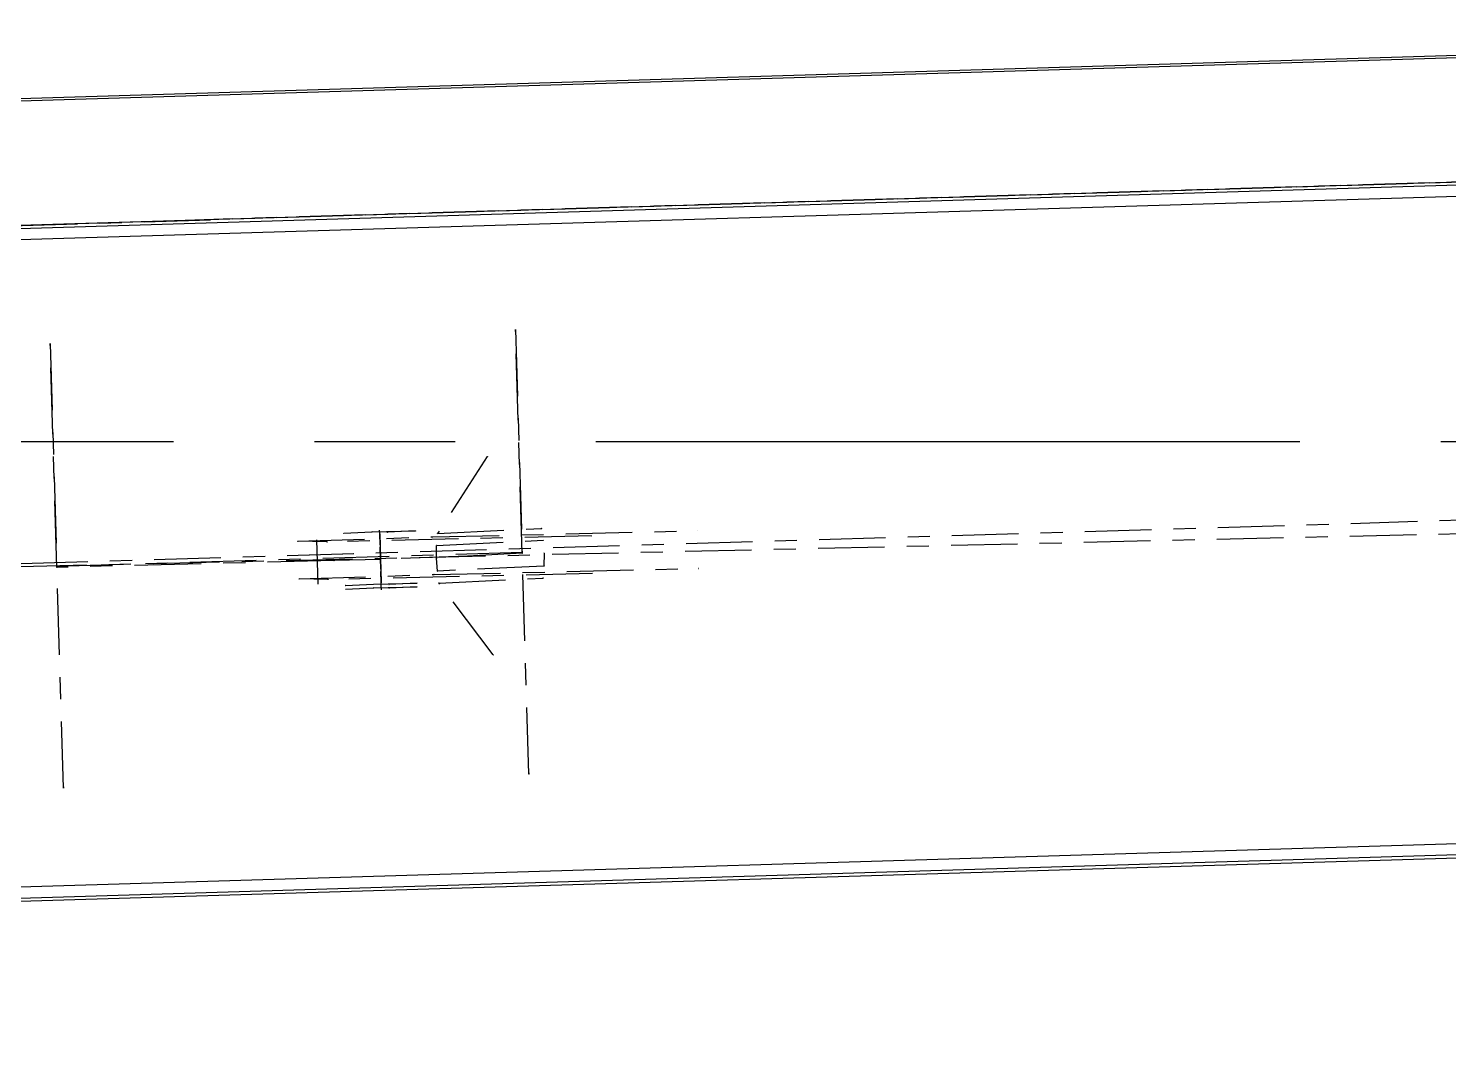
# Model space of a CAD drawing. Header units: millimetres. Extents: x 2368 to 8313, y 7493 to 11698.
# Drawn here: x 5071 to 5135, y 11444.1 to 11490.2 of the extents above; entities that cross this region are included whole.
import ezdxf

# ---------------------------------------------------------------- set-up
doc = ezdxf.new("R2010")
doc.units = ezdxf.units.MM
for name, pattern in [('CENTER', [50.8, 31.75, -6.35, 6.35, -6.35]), ('XKITLINE00', [0]), ('XKITLINE02', [4, 2, -2]), ('XKITLINE03', [6, 3, -1, 1, -1])]:
    doc.linetypes.add(name, pattern=pattern)

msp = doc.modelspace()

# ---------------------------------------------------------------- linework, layer by layer
at = {"color": 8, "linetype": 'XKITLINE00'}
for p, q in [((5175.9562, 11490.151), (4842.1084, 11480.0713)), ((5175.9593, 11490.051), (4842.1114, 11479.9714)), ((5176.1283, 11484.4536), (4842.2804, 11474.3739)), ((5176.1327, 11484.3051), (4842.2849, 11474.2255)), ((5176.148, 11483.8005), (4842.3001, 11473.7209)), ((5177.0284, 11454.6405), (4843.1805, 11444.5608)), ((5177.0436, 11454.1359), (4843.1958, 11444.0562)), ((5177.0481, 11453.9875), (4904.6569, 11445.7633))]:
    msp.add_line(p, q, dxfattribs=at)
at = {"color": 8, "linetype": 'XKITLINE03'}
for p, q in [((4842.2803, 11474.3739), (5176.1282, 11484.4536)), ((5176.1283, 11484.4536), (4842.2804, 11474.3739)), ((5092.9317, 11476.5218), (5092.9304, 11476.5673)), ((5092.9304, 11476.5673), (5093.2334, 11466.53)), ((5093.2348, 11466.4845), (5092.9317, 11476.5218)), ((5071.9413, 11475.888), (5071.9399, 11475.9335)), ((5071.9399, 11475.9335), (5072.243, 11465.8962)), ((5072.2444, 11465.8507), (5071.9413, 11475.888)), ((5091.658, 11470.8393), (5089.4127, 11467.3788)), ((4842.7402, 11459.1409), (5176.5881, 11469.2205)), ((4842.7403, 11459.1409), (5176.5882, 11469.2205)), ((5052.5881, 11465.4767), (5216.5882, 11469.2205)), ((5083.1184, 11467.0238), (5089.1989, 11467.2222)), ((5096.3509, 11467.2662), (5084.4273, 11466.994)), ((5085.1863, 11467.3852), (5086.4551, 11467.4459)), ((5086.4551, 11467.4459), (5088.4199, 11467.4907)), ((5086.8055, 11467.358), (5086.8719, 11465.1591)), ((5088.4199, 11467.4907), (5087.1511, 11467.43)), ((5089.1989, 11467.2222), (5101.1225, 11467.4944)), ((5089.3722, 11466.8364), (5094.1786, 11467.0663)), ((5089.4127, 11467.3788), (5094.1054, 11467.6033)), ((5072.243, 11465.8965), (5093.2334, 11466.5302)), ((5084.4273, 11466.994), (5083.1184, 11467.0238)), ((5089.3691, 11466.2557), (5089.3722, 11466.8364)), ((5093.2348, 11466.4847), (5090.7632, 11466.3544)), ((5093.2334, 11466.5302), (5093.2348, 11466.4847)), ((5093.5353, 11456.5322), (5093.2348, 11466.4845)), ((5094.2166, 11466.4876), (5094.2136, 11465.9069)), ((5084.7464, 11466.1513), (5072.2444, 11465.8509)), ((5072.5448, 11455.8984), (5072.2444, 11465.8507)), ((5086.8402, 11466.2085), (5084.7464, 11466.1513)), ((5090.7632, 11466.3544), (5086.8402, 11466.2085)), ((5089.2502, 11465.5231), (5101.1738, 11465.7953)), ((5089.4073, 11465.677), (5089.3691, 11466.2557)), ((5094.2136, 11465.9069), (5089.4073, 11465.677)), ((5083.1697, 11465.3246), (5089.2502, 11465.5231)), ((5084.4786, 11465.2949), (5083.1697, 11465.3246)), ((5096.4022, 11465.5671), (5084.4786, 11465.2949)), ((5086.5263, 11465.0871), (5088.4912, 11465.1319)), ((5088.4912, 11465.1319), (5087.2224, 11465.0712)), ((5089.4803, 11465.14), (5094.173, 11465.3645)), ((5091.9278, 11461.904), (5089.4803, 11465.14)), ((5085.2575, 11465.0264), (5086.5263, 11465.0871)), ((5085.2623, 11464.8665), (5086.5311, 11464.9272)), ((5086.5311, 11464.9272), (5088.496, 11464.972)), ((5088.496, 11464.972), (5087.2272, 11464.9113)), ((5093.5339, 11456.5777), (5093.5353, 11456.5322)), ((5072.5434, 11455.9439), (5072.5448, 11455.8984))]:
    msp.add_line(p, q, dxfattribs=at)
at = {"color": 6, "linetype": 'CENTER'}
msp.add_line((3369.36, 11471.5205), (7066.504, 11471.5205), dxfattribs=at)
at = {"color": 3, "linetype": 'XKITLINE02'}
for p, q in [((5084.0338, 11465.0943), (5083.9674, 11467.2932)), ((5086.8055, 11467.358), (5086.8007, 11467.5179)), ((5086.8206, 11466.8582), (5086.8055, 11467.358)), ((5086.8538, 11465.7588), (5086.8236, 11466.7583)), ((5086.8719, 11465.1591), (5086.8568, 11465.6589)), ((5086.8767, 11464.9992), (5086.8719, 11465.1591)), ((5086.8816, 11464.8393), (5086.8767, 11464.9992))]:
    msp.add_line(p, q, dxfattribs=at)
at = {"color": 8, "linetype": 'XKITLINE00'}
for centre in [(5092.9304, 11476.5673), (5092.9304, 11476.5673), (5092.9317, 11476.5218), (5092.9317, 11476.5218), (5071.9399, 11475.9335), (5071.9399, 11475.9335), (5071.9413, 11475.888), (5071.9413, 11475.888), (5091.658, 11470.8393), (5085.1863, 11467.3852), (5086.4551, 11467.4459), (5086.4551, 11467.4459), (5086.8055, 11467.358), (5087.1511, 11467.43), (5088.4199, 11467.4907), (5088.4199, 11467.4907), (5089.1989, 11467.2222), (5089.1989, 11467.2222), (5089.4127, 11467.3788), (5089.4127, 11467.3788), (5094.1054, 11467.6033), (5094.1786, 11467.0663), (5096.3509, 11467.2662), (5101.1225, 11467.4944), (5083.1184, 11467.0238), (5083.1184, 11467.0238), (5084.4273, 11466.994), (5084.4273, 11466.994), (5089.3722, 11466.8364), (5089.3722, 11466.8364), (5093.2334, 11466.5302), (5093.2334, 11466.5302), (5093.2334, 11466.53), (5093.2348, 11466.4847), (5093.2348, 11466.4847), (5093.2348, 11466.4845), (5093.2348, 11466.4845), (5094.2166, 11466.4876), (5072.243, 11465.8965), (5072.243, 11465.8962), (5072.2444, 11465.8509), (5072.2444, 11465.8507), (5072.2444, 11465.8507), (5084.7464, 11466.1513), (5084.7464, 11466.1513), (5086.8402, 11466.2085), (5086.8402, 11466.2085), (5089.3691, 11466.2557), (5089.3691, 11466.2557), (5090.7632, 11466.3544), (5090.7632, 11466.3544), (5094.2136, 11465.9069), (5094.2136, 11465.9069), (5101.1738, 11465.7953), (5083.1697, 11465.3246), (5083.1697, 11465.3246), (5084.4786, 11465.2949), (5084.4786, 11465.2949), (5086.8719, 11465.1591), (5088.4912, 11465.1319), (5088.4912, 11465.1319), (5089.2502, 11465.5231), (5089.2502, 11465.5231), (5089.4073, 11465.677), (5089.4073, 11465.677), (5089.4803, 11465.14), (5089.4803, 11465.14), (5094.173, 11465.3645), (5096.4022, 11465.5671), (5085.2575, 11465.0264), (5085.2623, 11464.8665), (5086.5263, 11465.0871), (5086.5263, 11465.0871), (5086.5311, 11464.9272), (5086.5311, 11464.9272), (5087.2224, 11465.0712), (5087.2272, 11464.9113), (5088.496, 11464.972), (5088.496, 11464.972), (5091.9278, 11461.904), (5093.5339, 11456.5777), (5093.5353, 11456.5322), (5093.5353, 11456.5322), (5072.5434, 11455.9439), (5072.5448, 11455.8984), (5072.5448, 11455.8984)]:
    msp.add_circle(centre, 0.004, dxfattribs=at)

doc.saveas('drawing.dxf')
